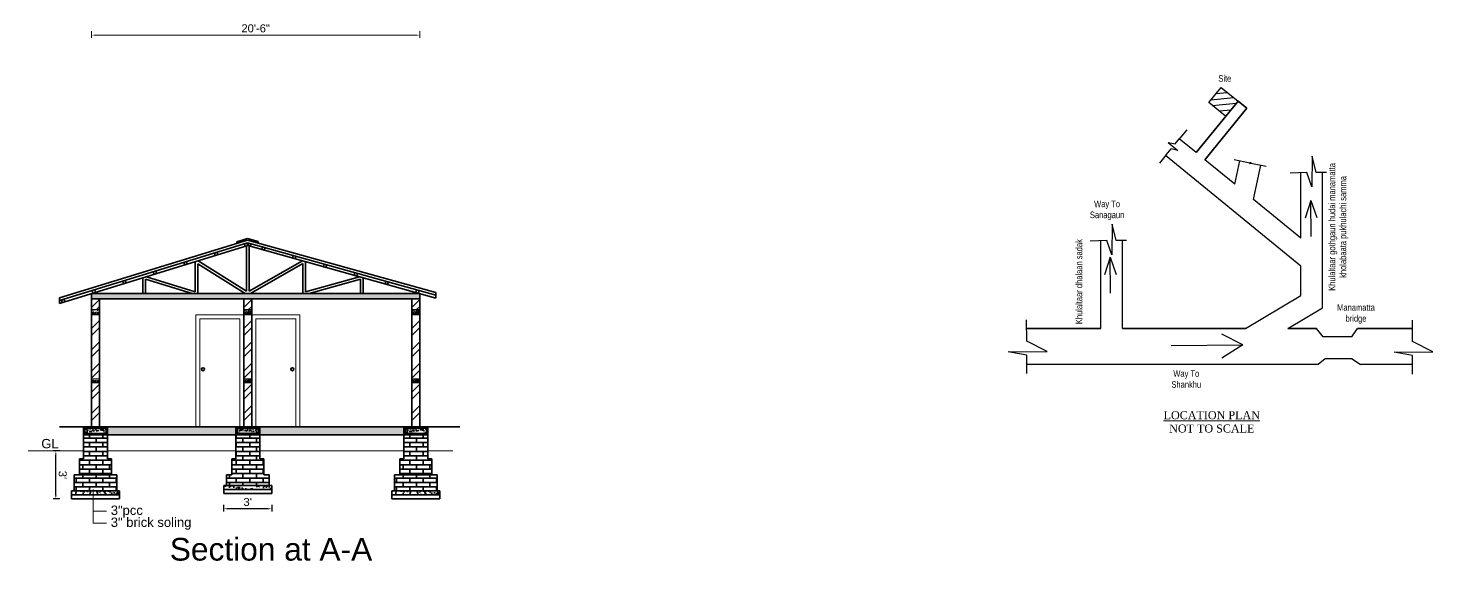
# Model space of a CAD drawing. Header units: inches. Extents: x 94889 to 364662, y -10661 to -3947.
# Drawn here: x 110339 to 111392, y -8316 to -7917 of the extents above; entities that cross this region are included whole.
import ezdxf

# ---------------------------------------------------------------- set-up
doc = ezdxf.new("R2010")
doc.units = ezdxf.units.IN
doc.header["$LTSCALE"] = 2
doc.header["$MEASUREMENT"] = 0
doc.header["$PDMODE"] = 34
doc.layers.get('0').update_dxf_attribs({"linetype": 'CONTINUOUS'})
doc.layers.get('DEFPOINTS').update_dxf_attribs({"color": 141, "linetype": 'CONTINUOUS'})
for name, color, linetype, lineweight in [('door', 20, 'CONTINUOUS', 35), ('steps', 253, 'CONTINUOUS', 20), ('WALL - A', 1, 'CONTINUOUS', 40)]:
    doc.layers.add(name, color=color, linetype=linetype, lineweight=lineweight)
doc.layers.add('WAll', color=20, linetype='CONTINUOUS')
doc.styles.add('Lettring Text', font='arial.ttf')
doc.styles.get("Standard").update_dxf_attribs({"font": 'ARIALN.TTF'})
doc.dimstyles.new('Copy of Standard', dxfattribs={"dimtxt": 6, "dimasz": 2.875, "dimexe": 2, "dimexo": 4, "dimgap": 2, "dimtad": 1, "dimdec": 0, "dimrnd": 1, "dimzin": 0, "dimdsep": 46, "dimlunit": 4, "dimtxsty": 'Lettring Text', "dimcen": 0.1, "dimclrd": 7, "dimclre": 7, "dimclrt": 7, "dimazin": 0, "dimtfac": 0.645, "dimtdec": 0, "dimtmove": 1, "dimatfit": 0, "dimfxl": 3, "dimfxlon": 1, "dimtfillclr": 256, "dimtolj": 1, "dimtzin": 0, "dimlwd": -1, "dimlwe": -1, "dimarcsym": 2})
pattern_1 = [(50, (46061.2766, 108296.2186), (5.73808146, -0.50201708), [0.6, -6.6]), (355, (46061.2766, 108296.2186), (-1.11001067, 6.01753707), [0.48, -5.28]), (100.4514, (46061.755, 108296.177), (4.62807505, 5.51551634), [0.50992152, -5.6091369]), (46.1842, (46061.2766, 108297.8186), (8.5379284, -1.3241521), [0.9, -9.9]), (96.6356, (46061.988, 108297.708), (7.47730164, 7.79294297), [0.7648823, -8.413704]), (351.1842, (46061.277, 108297.819), (7.47729556, 7.7929488), [0.72, -7.92]), (21, (46062.0766, 108297.4186), (4.77525642, -3.22095113), [0.6, -6.6]), (326, (46062.0766, 108297.4186), (1.94652266, 5.80120036), [0.48, -5.28]), (71.4514, (46062.4746, 108297.15), (6.72178103, 2.58024397), [0.50992152, -5.6091369]), (37.5, (46061.2766, 108296.2186), (0.097278843, 2.66315083), [0, -5.216, 0, -5.36, 0, -5.3]), (7.5, (46061.2766, 108296.2186), (2.1045563, 3.155293695), [0, -3.056, 0, -5.096, 0, -2.02]), (327.5, (46059.4926, 108296.2186), (4.27057949, -0.180438974), [0, -2, 0, -6.24, 0, -8.28]), (317.5, (46058.6926, 108296.2186), (4.66548935, 0.80083986), [0, -2.6, 0, -4.144, 0, -5.88])]
pattern_2 = [(50, (46301.2766, 108296.2186), (5.73808146, -0.50201708), [0.6, -6.6]), (355, (46301.2766, 108296.2186), (-1.11001067, 6.01753707), [0.48, -5.28]), (100.4514, (46301.755, 108296.177), (4.62807505, 5.51551634), [0.50992152, -5.6091369]), (46.1842, (46301.2766, 108297.8186), (8.5379284, -1.3241521), [0.9, -9.9]), (96.6356, (46301.988, 108297.708), (7.47730164, 7.79294297), [0.7648823, -8.413704]), (351.1842, (46301.277, 108297.819), (7.47729556, 7.7929488), [0.72, -7.92]), (21, (46302.0766, 108297.4186), (4.77525642, -3.22095113), [0.6, -6.6]), (326, (46302.0766, 108297.4186), (1.94652266, 5.80120036), [0.48, -5.28]), (71.4514, (46302.4746, 108297.15), (6.72178103, 2.58024397), [0.50992152, -5.6091369]), (37.5, (46301.2766, 108296.2186), (0.097278843, 2.66315083), [0, -5.216, 0, -5.36, 0, -5.3]), (7.5, (46301.2766, 108296.2186), (2.1045563, 3.155293695), [0, -3.056, 0, -5.096, 0, -2.02]), (327.5, (46299.4926, 108296.2186), (4.27057949, -0.180438974), [0, -2, 0, -6.24, 0, -8.28]), (317.5, (46298.6926, 108296.2186), (4.66548935, 0.80083986), [0, -2.6, 0, -4.144, 0, -5.88])]
pattern_3 = [(130, (174831.7704, 108296.2186), (-5.73808146, -0.50201708), [0.6, -6.6]), (185, (174831.7704, 108296.2186), (1.11001067, 6.01753707), [0.48, -5.28]), (79.5486, (174831.292, 108296.177), (-4.62807505, 5.51551634), [0.50992152, -5.6091369]), (133.8158, (174831.7704, 108297.8186), (-8.5379284, -1.3241521), [0.9, -9.9]), (83.3644, (174831.059, 108297.708), (-7.47730164, 7.79294297), [0.7648823, -8.413704]), (188.8158, (174831.77, 108297.819), (-7.47729556, 7.7929488), [0.72, -7.92]), (159, (174830.9704, 108297.4186), (-4.77525642, -3.22095113), [0.6, -6.6]), (214, (174830.9704, 108297.4186), (-1.94652266, 5.80120036), [0.48, -5.28]), (108.5486, (174830.5724, 108297.15), (-6.72178103, 2.58024397), [0.50992152, -5.6091369]), (142.5, (174831.7704, 108296.2186), (-0.097278843, 2.66315083), [0, -5.216, 0, -5.36, 0, -5.3]), (172.5, (174831.7704, 108296.2186), (-2.1045563, 3.155293695), [0, -3.056, 0, -5.096, 0, -2.02]), (212.5, (174833.5544, 108296.2186), (-4.27057949, -0.180438974), [0, -2, 0, -6.24, 0, -8.28]), (222.5, (174834.3544, 108296.2186), (-4.66548935, 0.80083986), [0, -2.6, 0, -4.144, 0, -5.88])]
pattern_4 = [(45, (114, 0), (-7.9549513, 7.9549513), []), (45, (119.303, 0), (-7.9549513, 7.9549513), [])]
pattern_5 = [(45, (240, 0), (-7.9549513, 7.9549513), []), (45, (245.303, 0), (-7.9549513, 7.9549513), [])]

# ---------------------------------------------------------------- blocks, each defined once
blk = doc.blocks.new('*D907')
at = {"layer": 'DEFPOINTS', "color": 0, "ltscale": 0.5, "transparency": 16777216}
for p in [(110386.5, -7886.2), (110632.5, -7886.2), (110386.5, -7922.2)]:
    blk.add_point(p, dxfattribs=at)
at = {"layer": 'steps', "color": 7, "ltscale": 0.5, "transparency": 16777216}
for p, q in [((110386.5, -7919.2), (110386.5, -7924.2)), ((110632.5, -7919.2), (110632.5, -7924.2)), ((110629.6, -7922.2), (110389.4, -7922.2))]:
    blk.add_line(p, q, dxfattribs=at)
for points in [[(110389.4, -7921.7), (110389.4, -7922.6), (110386.5, -7922.2)], [(110629.6, -7921.7), (110629.6, -7922.6), (110632.5, -7922.2)]]:
    blk.add_solid(points, dxfattribs=at)
at = {"layer": 'steps', "color": 7, "ltscale": 0.5, "transparency": 16777216, "insert": (110509.5, -7917.1), "char_height": 6, "attachment_point": 5, "style": 'Lettring Text'}
blk.add_mtext('\\A1;20\'-6"', dxfattribs=at)
blk = doc.blocks.new('*D912')
at = {"color": 7, "transparency": 16777216}
for p, q in [((110362.7, -8234), (110357.7, -8234)), ((110359.7, -8267.1), (110359.7, -8236.9)), ((110362.7, -8270), (110357.7, -8270))]:
    blk.add_line(p, q, dxfattribs=at)
at = {"color": 7, "linetype": 'ByBlock', "transparency": 16777216}
for points in [[(110360.2, -8236.9), (110359.2, -8236.9), (110359.7, -8234)], [(110360.2, -8267.1), (110359.2, -8267.1), (110359.7, -8270)]]:
    blk.add_solid(points, dxfattribs=at)
at = {"layer": 'DEFPOINTS', "color": 0, "linetype": 'ByBlock', "transparency": 16777216}
for p in [(110359.7, -8234), (110371.5, -8234), (110371.5, -8270)]:
    blk.add_point(p, dxfattribs=at)
at = {"color": 7, "linetype": 'ByBlock', "lineweight": 5, "transparency": 16777216, "insert": (110364.8, -8252), "char_height": 6, "attachment_point": 5, "rotation": 270.0012, "style": 'Lettring Text'}
blk.add_mtext("\\A1;3'", dxfattribs=at)
blk = doc.blocks.new('*D911')
at = {"color": 7, "transparency": 16777216}
for p, q in [((110485.5, -8274.4), (110485.5, -8279.4)), ((110518.6, -8277.4), (110488.4, -8277.4)), ((110521.5, -8274.4), (110521.5, -8279.4))]:
    blk.add_line(p, q, dxfattribs=at)
at = {"color": 7, "linetype": 'ByBlock', "transparency": 16777216}
for points in [[(110488.4, -8276.9), (110488.4, -8277.9), (110485.5, -8277.4)], [(110518.6, -8276.9), (110518.6, -8277.9), (110521.5, -8277.4)]]:
    blk.add_solid(points, dxfattribs=at)
at = {"layer": 'DEFPOINTS', "color": 0, "linetype": 'ByBlock', "transparency": 16777216}
for p in [(110485.5, -8266), (110521.5, -8266), (110485.5, -8277.4)]:
    blk.add_point(p, dxfattribs=at)
at = {"color": 7, "linetype": 'ByBlock', "lineweight": 5, "transparency": 16777216, "insert": (110503.5, -8272.3), "char_height": 6, "attachment_point": 5, "style": 'Lettring Text'}
blk.add_mtext("\\A1;3'", dxfattribs=at)

msp = doc.modelspace()

# ---------------------------------------------------------------- hatches: boundary and pattern name
at = {"linetype": 'ByBlock', "lineweight": 5}
h = msp.add_hatch(dxfattribs=at)
h.set_pattern_fill('AR-CONC', style=0)
h.set_pattern_definition([(50, (0, 0), (7.17260183, -0.62752135), [0.75, -8.25]), (355, (0, 0), (-1.38751334, 7.52192134), [0.6, -6.6]), (100.4514445, (0.598, -0.052), (5.78508847, 6.8943999), [0.6374019, -7.0114211]), (46.1842, (0, 2), (10.6724133, -1.6551928), [1.125, -12.375]), (96.635635, (0.889, 1.862), (9.3466195, 9.741186), [0.9561034, -10.5171376]), (351.184164, (0, 2), (9.3466195, 9.741186), [0.9, -9.9]), (21, (1, 1.5), (5.96907052, -4.0261889), [0.75, -8.25]), (326, (1, 1.5), (2.4331533, 7.25150045), [0.6, -6.6]), (71.451445, (1.4974, 1.1645), (8.40222377, 3.22531153), [0.6374019, -7.0114211]), (37.5, (0, 0), (0.121598553, 3.32893854), [0, -6.52, 0, -6.7, 0, -6.625]), (7.5, (0, 0), (2.63069537, 3.94411712), [0, -3.82, 0, -6.37, 0, -2.525]), (327.5, (-2.23, 0), (5.33822436, -0.22554872), [0, -2.5, 0, -7.8, 0, -10.35]), (317.5, (-3.23, 0), (5.8318617, 1.00104982), [0, -3.25, 0, -5.18, 0, -7.35])])
h.paths.add_polyline_path([(110632.52, -8116), (110386.52, -8116), (110386.52, -8120), (110632.52, -8120)])
h = msp.add_hatch(dxfattribs=at)
h.set_pattern_fill('AR-CONC', scale=0.25, style=0)
h.set_pattern_definition([(50, (2e-10, 51), (1.793150457, -0.156880337), [0.1875, -2.0625]), (355, (2e-10, 51), (-0.346878334, 1.880480334), [0.15, -1.65]), (100.4514445, (0.1494, 50.987), (1.446272117, 1.723599977), [0.15935048, -1.75285528]), (46.1842, (2e-10, 51.5), (2.668103327, -0.4137982), [0.28125, -3.09375]), (96.6356355, (0.2223, 51.4655), (2.336654864, 2.4352965), [0.239025855, -2.6292844]), (351.184164, (2e-10, 51.5), (2.33665486, 2.4352965), [0.225, -2.475]), (21, (0.25, 51.375), (1.49226763, -1.006547227), [0.1875, -2.0625]), (326, (0.25, 51.375), (0.60828833, 1.812875113), [0.15, -1.65]), (71.4514447, (0.3744, 51.2911), (2.100555942, 0.806327882), [0.159350475, -1.75285528]), (37.5, (2e-10, 51), (0.0303996383, 0.8322346346), [0, -1.63, 0, -1.675, 0, -1.65625]), (7.5, (2e-10, 51), (0.6576738436, 0.98602928), [0, -0.955, 0, -1.5925, 0, -0.63125]), (327.5, (-0.5575, 51), (1.3345560904, -0.0563871793), [0, -0.625, 0, -1.95, 0, -2.5875]), (317.5, (-0.8075, 51), (1.457965423, 0.250262456), [0, -0.8125, 0, -1.295, 0, -1.8375])])
h.paths.add_polyline_path([(110386.52, -8128), (110386.52, -8132), (110392.52, -8132), (110392.52, -8128)])
h.paths.add_polyline_path([(110391.94, -8130.65, -0.4241762), (110391.42, -8131.14), (110387.62, -8131.14, -0.4241762), (110387.11, -8130.65, -1), (110388.1, -8130.65, -0.4043206), (110387.62, -8131.14), (110391.42, -8131.14, -0.4043206), (110390.94, -8130.65, -1)], flags=16)
h = msp.add_hatch(dxfattribs=at)
h.set_pattern_fill('AR-CONC', scale=0.25, style=0)
h.set_pattern_definition([(50, (114, 51), (1.793150457, -0.156880337), [0.1875, -2.0625]), (355, (114, 51), (-0.346878334, 1.880480334), [0.15, -1.65]), (100.4514445, (114.1494, 50.987), (1.446272117, 1.723599977), [0.15935048, -1.75285528]), (46.1842, (114, 51.5), (2.668103327, -0.4137982), [0.28125, -3.09375]), (96.6356355, (114.2223, 51.4655), (2.336654864, 2.4352965), [0.239025855, -2.6292844]), (351.184164, (114, 51.5), (2.33665486, 2.4352965), [0.225, -2.475]), (21, (114.25, 51.375), (1.49226763, -1.006547227), [0.1875, -2.0625]), (326, (114.25, 51.375), (0.60828833, 1.812875113), [0.15, -1.65]), (71.4514447, (114.3744, 51.2911), (2.100555942, 0.806327882), [0.159350475, -1.75285528]), (37.5, (114, 51), (0.0303996383, 0.8322346346), [0, -1.63, 0, -1.675, 0, -1.65625]), (7.5, (114, 51), (0.6576738436, 0.98602928), [0, -0.955, 0, -1.5925, 0, -0.63125]), (327.5, (113.4425, 51), (1.3345560904, -0.0563871793), [0, -0.625, 0, -1.95, 0, -2.5875]), (317.5, (113.1925, 51), (1.457965423, 0.250262456), [0, -0.8125, 0, -1.295, 0, -1.8375])])
h.paths.add_polyline_path([(110506.52, -8128), (110500.52, -8128), (110500.52, -8132), (110506.52, -8132)])
edge = h.paths.add_edge_path(flags=16)
edge.add_arc((110505.44, -8130.65), 0.496, -91.94201, 0, ccw=False)
edge.add_line((110505.42, -8131.14), (110501.62, -8131.14))
edge.add_arc((110501.61, -8130.65), 0.496, 180, 271.94201, ccw=False)
edge.add_arc((110501.61, -8130.65), 0.496, 0, 180, ccw=False)
edge.add_arc((110501.61, -8130.65), 0.496, 271.94201, 360, ccw=False)
edge.add_line((110501.62, -8131.14), (110505.42, -8131.14))
edge.add_arc((110505.44, -8130.65), 0.496, 180, 268.05799, ccw=False)
edge.add_arc((110505.44, -8130.65), 0.496, 0, 180, ccw=False)
h = msp.add_hatch(dxfattribs=at)
h.set_pattern_fill('AR-CONC', scale=0.25, style=0)
h.set_pattern_definition([(50, (240, 51), (1.793150457, -0.156880337), [0.1875, -2.0625]), (355, (240, 51), (-0.346878334, 1.880480334), [0.15, -1.65]), (100.4514445, (240.1494, 50.987), (1.446272117, 1.723599977), [0.15935048, -1.75285528]), (46.1842, (240, 51.5), (2.668103327, -0.4137982), [0.28125, -3.09375]), (96.6356355, (240.2223, 51.4655), (2.336654864, 2.4352965), [0.239025855, -2.6292844]), (351.184164, (240, 51.5), (2.33665486, 2.4352965), [0.225, -2.475]), (21, (240.25, 51.375), (1.49226763, -1.006547227), [0.1875, -2.0625]), (326, (240.25, 51.375), (0.60828833, 1.812875113), [0.15, -1.65]), (71.4514447, (240.3744, 51.2911), (2.100555942, 0.806327882), [0.159350475, -1.75285528]), (37.5, (240, 51), (0.0303996383, 0.8322346346), [0, -1.63, 0, -1.675, 0, -1.65625]), (7.5, (240, 51), (0.6576738436, 0.98602928), [0, -0.955, 0, -1.5925, 0, -0.63125]), (327.5, (239.4425, 51), (1.3345560904, -0.0563871793), [0, -0.625, 0, -1.95, 0, -2.5875]), (317.5, (239.1925, 51), (1.457965423, 0.250262456), [0, -0.8125, 0, -1.295, 0, -1.8375])])
h.paths.add_polyline_path([(110632.52, -8128), (110626.52, -8128), (110626.52, -8132), (110632.52, -8132)])
edge = h.paths.add_edge_path(flags=16)
edge.add_arc((110631.44, -8130.65), 0.496, -91.94201, 0, ccw=False)
edge.add_line((110631.42, -8131.14), (110627.62, -8131.14))
edge.add_arc((110627.61, -8130.65), 0.496, 180, 271.94201, ccw=False)
edge.add_arc((110627.61, -8130.65), 0.496, 0, 180, ccw=False)
edge.add_arc((110627.61, -8130.65), 0.496, 271.94201, 360, ccw=False)
edge.add_line((110627.62, -8131.14), (110631.42, -8131.14))
edge.add_arc((110631.44, -8130.65), 0.496, 180, 268.05799, ccw=False)
edge.add_arc((110631.44, -8130.65), 0.496, 0, 180, ccw=False)
h = msp.add_hatch(dxfattribs=at)
h.set_pattern_fill('AR-CONC', scale=0.25, style=0)
h.set_pattern_definition([(50, (0, 0), (1.793150457, -0.156880337), [0.1875, -2.0625]), (355, (0, 0), (-0.346878334, 1.880480334), [0.15, -1.65]), (100.4514445, (0.1494, -0.013), (1.446272117, 1.723599977), [0.15935048, -1.75285528]), (46.1842, (0, 0.5), (2.668103327, -0.4137982), [0.28125, -3.09375]), (96.6356355, (0.2223, 0.4655), (2.336654864, 2.4352965), [0.239025855, -2.6292844]), (351.184164, (0, 0.5), (2.33665486, 2.4352965), [0.225, -2.475]), (21, (0.25, 0.375), (1.49226763, -1.006547227), [0.1875, -2.0625]), (326, (0.25, 0.375), (0.60828833, 1.812875113), [0.15, -1.65]), (71.4514447, (0.3744, 0.2911), (2.100555942, 0.806327882), [0.159350475, -1.75285528]), (37.5, (0, 0), (0.0303996383, 0.8322346346), [0, -1.63, 0, -1.675, 0, -1.65625]), (7.5, (0, 0), (0.6576738436, 0.98602928), [0, -0.955, 0, -1.5925, 0, -0.63125]), (327.5, (-0.5575, 0), (1.3345560904, -0.0563871793), [0, -0.625, 0, -1.95, 0, -2.5875]), (317.5, (-0.8075, 0), (1.457965423, 0.250262456), [0, -0.8125, 0, -1.295, 0, -1.8375])])
h.paths.add_polyline_path([(110392.52, -8180), (110386.52, -8180), (110386.52, -8183), (110392.52, -8183)])
h.paths.add_polyline_path([(110391.94, -8181.65, -0.4241762), (110391.42, -8182.14), (110387.62, -8182.14, -0.4241762), (110387.11, -8181.65, -1), (110388.1, -8181.65, -0.4043206), (110387.62, -8182.14), (110391.42, -8182.14, -0.4043206), (110390.94, -8181.65, -1)], flags=16)
h = msp.add_hatch(dxfattribs=at)
h.set_pattern_fill('AR-CONC', scale=0.25, style=0)
h.set_pattern_definition([(50, (114, 0), (1.793150457, -0.156880337), [0.1875, -2.0625]), (355, (114, 0), (-0.346878334, 1.880480334), [0.15, -1.65]), (100.4514445, (114.1494, -0.013), (1.446272117, 1.723599977), [0.15935048, -1.75285528]), (46.1842, (114, 0.5), (2.668103327, -0.4137982), [0.28125, -3.09375]), (96.6356355, (114.2223, 0.4655), (2.336654864, 2.4352965), [0.239025855, -2.6292844]), (351.184164, (114, 0.5), (2.33665486, 2.4352965), [0.225, -2.475]), (21, (114.25, 0.375), (1.49226763, -1.006547227), [0.1875, -2.0625]), (326, (114.25, 0.375), (0.60828833, 1.812875113), [0.15, -1.65]), (71.4514447, (114.3744, 0.2911), (2.100555942, 0.806327882), [0.159350475, -1.75285528]), (37.5, (114, 0), (0.0303996383, 0.8322346346), [0, -1.63, 0, -1.675, 0, -1.65625]), (7.5, (114, 0), (0.6576738436, 0.98602928), [0, -0.955, 0, -1.5925, 0, -0.63125]), (327.5, (113.4425, 0), (1.3345560904, -0.0563871793), [0, -0.625, 0, -1.95, 0, -2.5875]), (317.5, (113.1925, 0), (1.457965423, 0.250262456), [0, -0.8125, 0, -1.295, 0, -1.8375])])
h.paths.add_polyline_path([(110506.52, -8180), (110500.52, -8180), (110500.52, -8183), (110506.52, -8183)])
h.paths.add_polyline_path([(110505.94, -8181.65, -0.4241762), (110505.42, -8182.14), (110501.62, -8182.14, -0.4241762), (110501.11, -8181.65, -1), (110502.1, -8181.65, -0.4043206), (110501.62, -8182.14), (110505.42, -8182.14, -0.4043206), (110504.94, -8181.65, -1)], flags=16)
h = msp.add_hatch(dxfattribs=at)
h.set_pattern_fill('AR-CONC', scale=0.25, style=0)
h.set_pattern_definition([(50, (240, 0), (1.793150457, -0.156880337), [0.1875, -2.0625]), (355, (240, 0), (-0.346878334, 1.880480334), [0.15, -1.65]), (100.4514445, (240.1494, -0.013), (1.446272117, 1.723599977), [0.15935048, -1.75285528]), (46.1842, (240, 0.5), (2.668103327, -0.4137982), [0.28125, -3.09375]), (96.6356355, (240.2223, 0.4655), (2.336654864, 2.4352965), [0.239025855, -2.6292844]), (351.184164, (240, 0.5), (2.33665486, 2.4352965), [0.225, -2.475]), (21, (240.25, 0.375), (1.49226763, -1.006547227), [0.1875, -2.0625]), (326, (240.25, 0.375), (0.60828833, 1.812875113), [0.15, -1.65]), (71.4514447, (240.3744, 0.2911), (2.100555942, 0.806327882), [0.159350475, -1.75285528]), (37.5, (240, 0), (0.0303996383, 0.8322346346), [0, -1.63, 0, -1.675, 0, -1.65625]), (7.5, (240, 0), (0.6576738436, 0.98602928), [0, -0.955, 0, -1.5925, 0, -0.63125]), (327.5, (239.4425, 0), (1.3345560904, -0.0563871793), [0, -0.625, 0, -1.95, 0, -2.5875]), (317.5, (239.1925, 0), (1.457965423, 0.250262456), [0, -0.8125, 0, -1.295, 0, -1.8375])])
h.paths.add_polyline_path([(110632.52, -8180), (110626.52, -8180), (110626.52, -8183), (110632.52, -8183)])
h.paths.add_polyline_path([(110631.94, -8181.65, -0.4241762), (110631.42, -8182.14), (110627.62, -8182.14, -0.4241762), (110627.11, -8181.65, -1), (110628.1, -8181.65, -0.4043206), (110627.62, -8182.14), (110631.42, -8182.14, -0.4043206), (110630.94, -8181.65, -1)], flags=16)
at = {"layer": 'door', "ltscale": 0.5}
h = msp.add_hatch(color=256, dxfattribs=at)
h.dxf.hatch_style = 1
h.paths.add_polyline_path([(110388.1, -8130.65, 0.3156645), (110387.78, -8130.18), (110387.61, -8130.15, 0.4142136), (110387.11, -8130.65, 0.4043206), (110387.59, -8131.14), (110387.62, -8131.14, 0.4043206)])
h = msp.add_hatch(color=256, dxfattribs=at)
h.dxf.hatch_style = 1
h.paths.add_polyline_path([(110391.44, -8130.15), (110391.27, -8130.18, 0.3156645), (110390.94, -8130.65, 1), (110391.94, -8130.65, 0.4142136)])
h = msp.add_hatch(color=256, dxfattribs=at)
h.dxf.hatch_style = 1
h.paths.add_polyline_path([(110502.1, -8130.65, 0.3156645), (110501.78, -8130.18), (110501.61, -8130.15, 0.4142136), (110501.11, -8130.65, 0.4043206), (110501.59, -8131.14), (110501.62, -8131.14, 0.4043206)])
h = msp.add_hatch(color=256, dxfattribs=at)
h.dxf.hatch_style = 1
h.paths.add_polyline_path([(110505.44, -8130.15), (110505.27, -8130.18, 0.3156645), (110504.94, -8130.65, 1), (110505.94, -8130.65, 0.4142136)])
h = msp.add_hatch(color=256, dxfattribs=at)
h.dxf.hatch_style = 1
h.paths.add_polyline_path([(110628.1, -8130.65, 0.3156645), (110627.78, -8130.18), (110627.61, -8130.15, 0.4142136), (110627.11, -8130.65, 0.4043206), (110627.59, -8131.14), (110627.62, -8131.14, 0.4043206)])
h = msp.add_hatch(color=256, dxfattribs=at)
h.dxf.hatch_style = 1
h.paths.add_polyline_path([(110631.44, -8130.15), (110631.27, -8130.18, 0.3156645), (110630.94, -8130.65, 1), (110631.94, -8130.65, 0.4142136)])
h = msp.add_hatch(color=256, dxfattribs=at)
h.dxf.hatch_style = 1
h.paths.add_polyline_path([(110388.1, -8181.65, 0.3156645), (110387.78, -8181.18), (110387.61, -8181.15, 0.4142136), (110387.11, -8181.65, 0.4043206), (110387.59, -8182.14), (110387.62, -8182.14, 0.4043206)])
h = msp.add_hatch(color=256, dxfattribs=at)
h.dxf.hatch_style = 1
h.paths.add_polyline_path([(110391.44, -8181.15), (110391.27, -8181.18, 0.3156645), (110390.94, -8181.65, 1), (110391.94, -8181.65, 0.4142136)])
h = msp.add_hatch(color=256, dxfattribs=at)
h.dxf.hatch_style = 1
h.paths.add_polyline_path([(110502.1, -8181.65, 0.3156645), (110501.78, -8181.18), (110501.61, -8181.15, 0.4142136), (110501.11, -8181.65, 0.4043206), (110501.59, -8182.14), (110501.62, -8182.14, 0.4043206)])
h = msp.add_hatch(color=256, dxfattribs=at)
h.dxf.hatch_style = 1
h.paths.add_polyline_path([(110505.44, -8181.15), (110505.27, -8181.18, 0.3156645), (110504.94, -8181.65, 1), (110505.94, -8181.65, 0.4142136)])
h = msp.add_hatch(color=256, dxfattribs=at)
h.dxf.hatch_style = 1
h.paths.add_polyline_path([(110628.1, -8181.65, 0.3156645), (110627.78, -8181.18), (110627.61, -8181.15, 0.4142136), (110627.11, -8181.65, 0.4043206), (110627.59, -8182.14), (110627.62, -8182.14, 0.4043206)])
h = msp.add_hatch(color=256, dxfattribs=at)
h.dxf.hatch_style = 1
h.paths.add_polyline_path([(110631.44, -8181.15), (110631.27, -8181.18, 0.3156645), (110630.94, -8181.65, 1), (110631.94, -8181.65, 0.4142136)])
h = msp.add_hatch(dxfattribs=at)
h.set_pattern_fill('AR-BRSTD', color=256, scale=1.25)
h.paths.add_polyline_path([(110398.52, -8222), (110380.52, -8222), (110380.52, -8240), (110398.52, -8240)])
h.paths.add_polyline_path([(110401.52, -8240), (110377.52, -8240), (110377.52, -8252), (110398.52, -8252), (110401.52, -8252)])
h.paths.add_polyline_path([(110405.52, -8252), (110398.52, -8252), (110377.52, -8252), (110373.52, -8252), (110373.52, -8264), (110405.52, -8264)])
h = msp.add_hatch(dxfattribs=at)
h.set_pattern_fill('AR-CONC', color=256, scale=0.8, style=0)
h.set_pattern_definition(pattern_1)
h.paths.add_polyline_path([(110398.52, -8216), (110380.52, -8216), (110380.52, -8222), (110398.52, -8222), (110398.52, -8216.95)])
h.paths.add_polyline_path([(110397.52, -8216.95), (110397.52, -8221), (110381.52, -8221), (110381.52, -8216.95), (110381.82, -8216.95, -0.0496826), (110381.89, -8216.95)], flags=16)
h.paths.add_polyline_path([(110397.52, -8217.29, -1), (110396.85, -8217.29, -1)], flags=0)
h.paths.add_polyline_path([(110397.52, -8220.67, -1), (110396.85, -8220.67, -1)], flags=16)
h.paths.add_polyline_path([(110382.19, -8220.67, -1), (110381.52, -8220.67, -1)], flags=16)
h = msp.add_hatch(dxfattribs=at)
h.set_pattern_fill('AR-CONC', color=256, scale=0.8, style=0)
h.set_pattern_definition(pattern_1)
h.paths.add_polyline_path([(110397.52, -8216.95), (110381.52, -8216.95), (110381.52, -8221), (110397.52, -8221)])
h = msp.add_hatch(color=256, dxfattribs=at)
h.paths.add_polyline_path([(110382.19, -8217.29, 0.3854241), (110381.89, -8216.95), (110381.82, -8216.95, 0.3854241), (110381.52, -8217.29, 1)])
h.paths.add_polyline_path([(110381.52, -8220.67, 1), (110382.19, -8220.67, 1)])
h.paths.add_polyline_path([(110396.85, -8217.29, 1), (110397.52, -8217.29, 1)])
h.paths.add_polyline_path([(110396.85, -8220.67, 1), (110397.52, -8220.67, 1)])
h = msp.add_hatch(dxfattribs=at)
h.set_pattern_fill('AR-BRSTD', color=256, scale=1.25)
h.paths.add_polyline_path([(110512.52, -8222), (110494.52, -8222), (110494.52, -8240), (110491.52, -8240), (110491.52, -8252), (110487.52, -8252), (110487.52, -8260), (110519.52, -8260), (110519.52, -8252), (110515.52, -8252), (110515.52, -8240), (110512.52, -8240)])
h = msp.add_hatch(dxfattribs=at)
h.set_pattern_fill('AR-CONC', color=256, scale=0.8, style=0)
h.set_pattern_definition(pattern_3)
h.paths.add_polyline_path([(110512.52, -8216), (110512.52, -8222), (110494.52, -8222), (110494.52, -8216.95), (110494.52, -8216)])
h.paths.add_polyline_path([(110511.52, -8221), (110511.52, -8216.95), (110511.22, -8216.95, 0.0496826), (110511.16, -8216.95), (110495.52, -8216.95), (110495.52, -8221)], flags=16)
h.paths.add_polyline_path([(110496.2, -8217.29, 1), (110495.53, -8217.29, 1)], flags=0)
h.paths.add_polyline_path([(110496.19, -8220.67, 1), (110495.52, -8220.67, 1)], flags=16)
h.paths.add_polyline_path([(110511.52, -8220.67, 1), (110510.85, -8220.67, 1)], flags=16)
h = msp.add_hatch(dxfattribs=at)
h.set_pattern_fill('AR-CONC', color=256, scale=0.8, style=0)
h.set_pattern_definition(pattern_3)
h.paths.add_polyline_path([(110495.52, -8216.95), (110511.52, -8216.95), (110511.52, -8221), (110495.52, -8221)])
h = msp.add_hatch(dxfattribs=at)
h.set_pattern_fill('AR-BRSTD', color=256, scale=1.25)
h.paths.add_polyline_path([(110638.52, -8222), (110620.52, -8222), (110620.52, -8240), (110638.52, -8240)])
h.paths.add_polyline_path([(110641.52, -8240), (110617.52, -8240), (110617.52, -8252), (110638.52, -8252), (110641.52, -8252)])
h.paths.add_polyline_path([(110645.52, -8252), (110638.52, -8252), (110617.52, -8252), (110613.52, -8252), (110613.52, -8264), (110645.52, -8264)])
h = msp.add_hatch(dxfattribs=at)
h.set_pattern_fill('AR-CONC', color=256, scale=0.8, style=0)
h.set_pattern_definition(pattern_2)
h.paths.add_polyline_path([(110638.52, -8216), (110620.52, -8216), (110620.52, -8222), (110638.52, -8222), (110638.52, -8216.95)])
h.paths.add_polyline_path([(110637.52, -8216.95), (110637.52, -8221), (110621.52, -8221), (110621.52, -8216.95), (110621.82, -8216.95, -0.0496826), (110621.89, -8216.95)], flags=16)
h.paths.add_polyline_path([(110637.52, -8217.29, -1), (110636.85, -8217.29, -1)], flags=0)
h.paths.add_polyline_path([(110637.52, -8220.67, -1), (110636.85, -8220.67, -1)], flags=16)
h.paths.add_polyline_path([(110622.19, -8220.67, -1), (110621.52, -8220.67, -1)], flags=16)
h = msp.add_hatch(dxfattribs=at)
h.set_pattern_fill('AR-CONC', color=256, scale=0.8, style=0)
h.set_pattern_definition(pattern_2)
h.paths.add_polyline_path([(110637.52, -8216.95), (110621.52, -8216.95), (110621.52, -8221), (110637.52, -8221)])
h = msp.add_hatch(color=256, dxfattribs=at)
h.paths.add_polyline_path([(110622.19, -8217.29, 0.3854241), (110621.89, -8216.95), (110621.82, -8216.95, 0.3854241), (110621.52, -8217.29, 1)])
h.paths.add_polyline_path([(110621.52, -8220.67, 1), (110622.19, -8220.67, 1)])
h.paths.add_polyline_path([(110636.85, -8217.29, 1), (110637.52, -8217.29, 1)])
h.paths.add_polyline_path([(110636.85, -8220.67, 1), (110637.52, -8220.67, 1)])
h = msp.add_hatch(dxfattribs=at)
h.set_pattern_fill('AR-CONC', color=256, style=0)
h.set_pattern_definition([(50, (105621.784, 60178.877), (7.17260183, -0.62752135), [0.75, -8.25]), (355, (105621.784, 60178.877), (-1.3875133, 7.5219213), [0.6, -6.6]), (100.4514, (105622.382, 60178.825), (5.7850938, 6.8943954), [0.6374019, -7.0114211]), (46.1842, (105621.784, 60180.877), (10.6724105, -1.6551901), [1.125, -12.375]), (96.6356, (105622.673, 60180.739), (9.346627, 9.7411787), [0.9561029, -10.51713]), (351.1842, (105621.784, 60180.877), (9.3466195, 9.741186), [0.9, -9.9]), (21, (105622.784, 60180.377), (5.9690705, -4.0261889), [0.75, -8.25]), (326, (105622.784, 60180.377), (2.4331533, 7.25150045), [0.6, -6.6]), (71.4514, (105623.2815, 60180.042), (8.4022263, 3.225305), [0.6374019, -7.0114211]), (37.5, (105621.784, 60178.8772), (0.12159855, 3.32893854), [0, -6.52, 0, -6.7, 0, -6.625]), (7.5, (105621.784, 60178.8772), (2.63069537, 3.94411712), [0, -3.82, 0, -6.37, 0, -2.525]), (327.5, (105619.554, 60178.8772), (5.33822436, -0.22554872), [0, -2.5, 0, -7.8, 0, -10.35]), (317.5, (105618.554, 60178.877), (5.8318617, 1.00104982), [0, -3.25, 0, -5.18, 0, -7.35])])
h.paths.add_polyline_path([(110407.52, -8264), (110371.52, -8264), (110371.52, -8267), (110407.52, -8267)])
h = msp.add_hatch(dxfattribs=at)
h.set_pattern_fill('AR-CONC', color=256, style=0)
h.set_pattern_definition([(130, (115085.263, 60182.877), (-7.17260183, -0.62752135), [0.75, -8.25]), (185, (115085.263, 60182.877), (1.3875133, 7.5219213), [0.6, -6.6]), (79.5486, (115084.665, 60182.825), (-5.7850938, 6.8943954), [0.6374019, -7.0114211]), (133.8158, (115085.263, 60184.877), (-10.6724105, -1.6551901), [1.125, -12.375]), (83.3644, (115084.374, 60184.739), (-9.346627, 9.7411787), [0.9561029, -10.51713]), (188.8158, (115085.263, 60184.877), (-9.3466195, 9.741186), [0.9, -9.9]), (159, (115084.263, 60184.377), (-5.9690705, -4.0261889), [0.75, -8.25]), (214, (115084.263, 60184.377), (-2.4331533, 7.25150045), [0.6, -6.6]), (108.5486, (115083.7655, 60184.042), (-8.4022263, 3.225305), [0.6374019, -7.0114211]), (142.5, (115085.263, 60182.8772), (-0.12159855, 3.32893854), [0, -6.52, 0, -6.7, 0, -6.625]), (172.5, (115085.263, 60182.8772), (-2.63069537, 3.94411712), [0, -3.82, 0, -6.37, 0, -2.525]), (212.5, (115087.493, 60182.8772), (-5.33822436, -0.22554872), [0, -2.5, 0, -7.8, 0, -10.35]), (222.5, (115088.493, 60182.877), (-5.8318617, 1.00104982), [0, -3.25, 0, -5.18, 0, -7.35])])
h.paths.add_polyline_path([(110521.52, -8260), (110521.52, -8263), (110506.97, -8263), (110506.97, -8260)])
h.paths.add_polyline_path([(110506.97, -8263), (110485.52, -8263), (110485.52, -8260), (110506.97, -8260)])
h = msp.add_hatch(dxfattribs=at)
h.set_pattern_fill('AR-CONC', color=256, style=0)
h.set_pattern_definition([(50, (105861.784, 60178.877), (7.17260183, -0.62752135), [0.75, -8.25]), (355, (105861.784, 60178.877), (-1.3875133, 7.5219213), [0.6, -6.6]), (100.4514, (105862.382, 60178.825), (5.7850938, 6.8943954), [0.6374019, -7.0114211]), (46.1842, (105861.784, 60180.877), (10.6724105, -1.6551901), [1.125, -12.375]), (96.6356, (105862.673, 60180.739), (9.346627, 9.7411787), [0.9561029, -10.51713]), (351.1842, (105861.784, 60180.877), (9.3466195, 9.741186), [0.9, -9.9]), (21, (105862.784, 60180.377), (5.9690705, -4.0261889), [0.75, -8.25]), (326, (105862.784, 60180.377), (2.4331533, 7.25150045), [0.6, -6.6]), (71.4514, (105863.2815, 60180.042), (8.4022263, 3.225305), [0.6374019, -7.0114211]), (37.5, (105861.784, 60178.8772), (0.12159855, 3.32893854), [0, -6.52, 0, -6.7, 0, -6.625]), (7.5, (105861.784, 60178.8772), (2.63069537, 3.94411712), [0, -3.82, 0, -6.37, 0, -2.525]), (327.5, (105859.554, 60178.8772), (5.33822436, -0.22554872), [0, -2.5, 0, -7.8, 0, -10.35]), (317.5, (105858.554, 60178.877), (5.8318617, 1.00104982), [0, -3.25, 0, -5.18, 0, -7.35])])
h.paths.add_polyline_path([(110647.52, -8264), (110611.52, -8264), (110611.52, -8267), (110647.52, -8267)])
at = {"layer": 'steps', "ltscale": 0.3}
h = msp.add_hatch(dxfattribs=at)
h.set_pattern_fill('AR-CONC', scale=0.8, style=0)
h.set_pattern_definition([(50, (110521.0235, -8219.0034), (5.73808, -0.50202), [0.6, -6.6]), (355, (110521.0235, -8219.0034), (-1.11, 6.01754), [0.48, -5.28]), (100.4514, (110521.5017, -8219.045), (4.62807, 5.51552), [0.50992, -5.60914]), (46.184, (110521.0235, -8217.4034), (8.53793, -1.32415), [0.9, -9.9]), (96.636, (110521.735, -8217.514), (7.4773, 7.79295), [0.7649, -8.4137]), (351.184, (110521.0235, -8217.403), (7.4773, 7.79295), [0.72, -7.92]), (21, (110521.8235, -8217.8034), (4.77526, -3.22095), [0.6, -6.6]), (326, (110521.8235, -8217.8034), (1.94652, 5.8012), [0.48, -5.28]), (71.4514, (110522.2214, -8218.072), (6.72178, 2.58025), [0.50992, -5.60914]), (37.5, (110521.0235, -8219.0034), (0.09728, 2.66315), [0, -5.216, 0, -5.36, 0, -5.3]), (7.5, (110521.0235, -8219.0034), (2.104556, 3.155294), [0, -3.056, 0, -5.096, 0, -2.02]), (327.5, (110519.2395, -8219.0034), (4.27058, -0.18044), [0, -2, 0, -6.24, 0, -8.28]), (317.5, (110518.4395, -8219.0034), (4.66549, 0.80084), [0, -2.6, 0, -4.144, 0, -5.88])])
h.paths.add_polyline_path([(110512.02, -8216), (110395.02, -8216), (110395.02, -8222), (110512.02, -8222)])
h.paths.add_polyline_path([(110630.02, -8216), (110512.02, -8216), (110512.02, -8222), (110630.02, -8222)])
at = {"layer": 'WAll'}
h = msp.add_hatch(dxfattribs=at)
h.set_pattern_fill('ANSI31', color=256, scale=35.220915, angle=-39.2058)
h.set_pattern_definition([(5.7941973, (14502.7977, 6730.1295), (-0.4444683, 4.38012112), [])])
h.paths.add_polyline_path([(111236.7, -7983.04), (111245.97, -7971.68), (111233.26, -7961.32), (111223.99, -7972.67)])
at = {"layer": 'WALL - A', "lineweight": 25}
h = msp.add_hatch(dxfattribs=at)
h.set_pattern_fill('ANSI32', color=256, scale=30, style=0)
h.paths.add_polyline_path([(110392.52, -8120), (110386.52, -8120), (110386.52, -8128), (110392.52, -8128)])
h = msp.add_hatch(dxfattribs=at)
h.set_pattern_fill('ANSI32', color=256, scale=30, style=0)
h.set_pattern_definition(pattern_4)
h.paths.add_polyline_path([(110506.52, -8120), (110500.52, -8120), (110500.52, -8128), (110506.52, -8128)])
h = msp.add_hatch(dxfattribs=at)
h.set_pattern_fill('ANSI32', color=256, scale=30, style=0)
h.set_pattern_definition(pattern_5)
h.paths.add_polyline_path([(110632.52, -8120), (110626.52, -8120), (110626.52, -8128), (110632.52, -8128)])
h = msp.add_hatch(dxfattribs=at)
h.set_pattern_fill('ANSI32', color=256, scale=30, style=0)
h.paths.add_polyline_path([(110386.52, -8180), (110392.52, -8180), (110392.52, -8132), (110386.52, -8132)])
h = msp.add_hatch(dxfattribs=at)
h.set_pattern_fill('ANSI32', color=256, scale=30, style=0)
h.set_pattern_definition(pattern_4)
h.paths.add_polyline_path([(110506.52, -8132), (110500.52, -8132), (110500.52, -8180), (110506.52, -8180)])
h = msp.add_hatch(dxfattribs=at)
h.set_pattern_fill('ANSI32', color=256, scale=30, style=0)
h.set_pattern_definition(pattern_5)
h.paths.add_polyline_path([(110632.52, -8132), (110626.52, -8132), (110626.52, -8180), (110632.52, -8180)])
h = msp.add_hatch(dxfattribs=at)
h.set_pattern_fill('ANSI32', color=256, scale=30, style=0)
h.paths.add_polyline_path([(110392.52, -8183), (110386.52, -8183), (110386.52, -8216), (110392.52, -8216)])
h = msp.add_hatch(dxfattribs=at)
h.set_pattern_fill('ANSI32', color=256, scale=30, style=0)
h.set_pattern_definition(pattern_4)
h.paths.add_polyline_path([(110506.52, -8183), (110500.52, -8183), (110500.52, -8216), (110506.52, -8216)])
h = msp.add_hatch(dxfattribs=at)
h.set_pattern_fill('ANSI32', color=256, scale=30, style=0)
h.set_pattern_definition(pattern_5)
h.paths.add_polyline_path([(110632.52, -8183), (110626.52, -8183), (110626.52, -8216), (110632.52, -8216)])

# ---------------------------------------------------------------- linework, layer by layer
at = {"color": 7, "linetype": 'ByBlock', "lineweight": 5}
for p, q in [((110386.52, -8128), (110392.52, -8128)), ((110387.61, -8130.15), (110389.35, -8130.46)), ((110391.44, -8130.15), (110389.69, -8130.46)), ((110500.52, -8128), (110506.52, -8128)), ((110501.61, -8130.15), (110503.35, -8130.46)), ((110505.44, -8130.15), (110503.69, -8130.46)), ((110626.52, -8128), (110632.52, -8128)), ((110627.61, -8130.15), (110629.35, -8130.46)), ((110631.44, -8130.15), (110629.69, -8130.46)), ((110386.52, -8132), (110392.52, -8132)), ((110386.52, -8132), (110392.52, -8132)), ((110387.59, -8131.14), (110391.44, -8131.14)), ((110500.52, -8132), (110506.52, -8132)), ((110500.52, -8132), (110506.52, -8132)), ((110501.59, -8131.14), (110505.44, -8131.14)), ((110626.52, -8132), (110632.52, -8132)), ((110626.52, -8132), (110632.52, -8132)), ((110627.59, -8131.14), (110631.44, -8131.14)), ((110386.52, -8180), (110392.52, -8180)), ((110386.52, -8183), (110392.52, -8183)), ((110386.52, -8183), (110392.52, -8183)), ((110387.59, -8182.14), (110391.44, -8182.14)), ((110387.61, -8181.15), (110389.35, -8181.46)), ((110391.44, -8181.15), (110389.69, -8181.46)), ((110500.52, -8180), (110506.52, -8180)), ((110500.52, -8183), (110506.52, -8183)), ((110500.52, -8183), (110506.52, -8183)), ((110501.59, -8182.14), (110505.44, -8182.14)), ((110501.61, -8181.15), (110503.35, -8181.46)), ((110505.44, -8181.15), (110503.69, -8181.46)), ((110626.52, -8180), (110632.52, -8180)), ((110626.52, -8183), (110632.52, -8183)), ((110626.52, -8183), (110632.52, -8183)), ((110627.59, -8182.14), (110631.44, -8182.14)), ((110627.61, -8181.15), (110629.35, -8181.46)), ((110631.44, -8181.15), (110629.69, -8181.46)), ((110638.52, -8234.01), (110657.3, -8234.01)), ((110387.67, -8288.16), (110387.67, -8263)), ((110387.67, -8279.07), (110397.67, -8279.07)), ((110387.67, -8288.16), (110397.67, -8288.16))]:
    msp.add_line(p, q, dxfattribs=at)
at = {"color": 7, "linetype": 'ByBlock', "lineweight": 5, "ltscale": 10}
for p, q in [((110338.89, -8234.01), (110380.52, -8234.01)), ((110398.52, -8234.01), (110494.52, -8234)), ((110512.52, -8234.01), (110620.52, -8234.01))]:
    msp.add_line(p, q, dxfattribs=at)
at = {"color": 7, "linetype": 'ByBlock', "lineweight": 5}
for centre in [(110387.61, -8130.65), (110391.44, -8130.65), (110501.61, -8130.65), (110505.44, -8130.65), (110627.61, -8130.65), (110631.44, -8130.65), (110387.61, -8181.65), (110391.44, -8181.65), (110501.61, -8181.65), (110505.44, -8181.65), (110627.61, -8181.65), (110631.44, -8181.65)]:
    msp.add_circle(centre, 0.496, dxfattribs=at)
at = {"layer": 'door', "ltscale": 0.5}
for p, q in [((111214.52, -8010.23), (111245.97, -7971.68)), ((111245.97, -7971.68), (111252.52, -7977.03)), ((111221.06, -8015.59), (111252.52, -7977.03)), ((110503.47, -8075.84), (110362.52, -8119.2)), ((110495.47, -8077.25), (110503.45, -8074.79)), ((110495.47, -8078.3), (110495.47, -8077.25)), ((110503.45, -8074.79), (110511.47, -8077.03)), ((110503.47, -8075.84), (110644.52, -8115.2)), ((110511.47, -8078.07), (110511.47, -8077.03)), ((110503.5, -8077.92), (110362.52, -8121.3)), ((110503.52, -8080), (110362.52, -8123.39)), ((110502.52, -8080.31), (110502.52, -8114.19)), ((110503.5, -8077.92), (110644.52, -8117.28)), ((110503.52, -8080), (110644.52, -8119.35)), ((110504.52, -8080.28), (110504.52, -8114.28)), ((110464.19, -8114.65), (110464.19, -8092.11)), ((110466.19, -8116), (110466.19, -8093.61)), ((110501.65, -8116), (110466.19, -8093.61)), ((110502.52, -8114.19), (110466.45, -8091.41)), ((110504.52, -8114.28), (110544.5, -8091.44)), ((110505.54, -8116), (110544.86, -8093.54)), ((110544.86, -8116), (110544.86, -8093.54)), ((110546.86, -8114.69), (110546.86, -8092.1)), ((110424.86, -8116), (110424.86, -8104.21)), ((110426.86, -8116), (110426.86, -8105.25)), ((110461.79, -8116), (110426.86, -8105.25)), ((110464.19, -8114.65), (110427.56, -8103.38)), ((110546.86, -8114.69), (110587.33, -8103.39)), ((110549.58, -8116), (110588.19, -8105.23)), ((110588.19, -8116), (110588.19, -8105.23)), ((110590.19, -8116), (110590.19, -8104.19)), ((110362.52, -8123.39), (110362.52, -8119.2)), ((110386.52, -8216), (110386.52, -8116)), ((110386.52, -8116), (110632.52, -8116)), ((110386.52, -8120), (110632.52, -8120)), ((110392.52, -8216), (110392.52, -8120)), ((110500.52, -8216), (110500.52, -8120)), ((110506.52, -8216), (110506.52, -8120)), ((110626.52, -8216), (110626.52, -8120)), ((110632.52, -8216), (110632.52, -8116)), ((110644.52, -8119.35), (110644.52, -8115.2)), ((110362.52, -8216), (110638.52, -8216)), ((110380.52, -8216), (110380.52, -8240)), ((110380.52, -8222), (110398.52, -8222)), ((110397.52, -8216.95), (110381.52, -8216.95)), ((110381.52, -8216.95), (110381.52, -8221)), ((110397.52, -8221), (110381.52, -8221)), ((110385.02, -8216), (110394.02, -8216)), ((110385.02, -8222), (110634.02, -8222)), ((110397.02, -8216.95), (110396.52, -8217.6)), ((110397.52, -8217.4), (110397.02, -8218.06)), ((110397.52, -8216.95), (110397.52, -8221)), ((110398.52, -8216), (110398.52, -8240)), ((110494.52, -8216), (110494.52, -8240)), ((110494.52, -8217.31), (110494.52, -8216.95)), ((110512.52, -8222), (110494.52, -8222)), ((110494.52, -8224), (110494.52, -8234)), ((110495.52, -8216.95), (110511.52, -8216.95)), ((110495.52, -8216.95), (110495.52, -8221)), ((110495.52, -8217.4), (110496.03, -8218.06)), ((110495.52, -8221), (110511.52, -8221)), ((110496.03, -8216.95), (110496.53, -8217.6)), ((110500.52, -8216), (110506.52, -8216)), ((110511.52, -8216.95), (110511.52, -8221)), ((110512.52, -8216), (110512.52, -8240)), ((110620.52, -8216), (110620.52, -8240)), ((110620.52, -8222), (110638.52, -8222)), ((110637.52, -8216.95), (110621.52, -8216.95)), ((110621.52, -8216.95), (110621.52, -8221)), ((110637.52, -8221), (110621.52, -8221)), ((110637.02, -8216.95), (110636.52, -8217.6)), ((110637.52, -8217.4), (110637.02, -8218.06)), ((110637.52, -8216.95), (110637.52, -8221)), ((110638.52, -8216), (110638.52, -8240)), ((110638.52, -8216), (110662.52, -8216)), ((110377.52, -8240), (110377.52, -8252)), ((110380.52, -8240), (110377.52, -8240)), ((110398.52, -8240), (110401.52, -8240)), ((110401.52, -8240), (110401.52, -8252)), ((110491.52, -8240), (110491.52, -8252)), ((110494.52, -8240), (110491.52, -8240)), ((110515.52, -8240), (110512.52, -8240)), ((110515.52, -8240), (110515.52, -8252)), ((110617.52, -8240), (110617.52, -8252)), ((110620.52, -8240), (110617.52, -8240)), ((110638.52, -8240), (110641.52, -8240)), ((110641.52, -8240), (110641.52, -8252)), ((110373.52, -8252), (110398.52, -8252)), ((110373.52, -8252), (110373.52, -8264)), ((110398.52, -8252), (110405.52, -8252)), ((110405.52, -8252), (110405.52, -8264)), ((110487.52, -8252), (110487.52, -8260)), ((110487.52, -8252), (110491.52, -8252)), ((110519.52, -8252), (110515.52, -8252)), ((110519.52, -8252), (110519.52, -8260)), ((110613.52, -8252), (110638.52, -8252)), ((110613.52, -8252), (110613.52, -8264)), ((110638.52, -8252), (110645.52, -8252)), ((110645.52, -8252), (110645.52, -8264)), ((110371.52, -8264), (110407.52, -8264)), ((110371.52, -8264), (110371.52, -8270)), ((110371.52, -8267), (110407.52, -8267)), ((110407.52, -8264), (110407.52, -8270)), ((110521.52, -8260), (110485.52, -8260)), ((110485.52, -8260), (110485.52, -8266)), ((110521.52, -8263), (110485.52, -8263)), ((110521.52, -8266), (110485.52, -8266)), ((110521.52, -8260), (110521.52, -8266)), ((110611.52, -8264), (110647.52, -8264)), ((110611.52, -8264), (110611.52, -8270)), ((110611.52, -8267), (110647.52, -8267)), ((110647.52, -8264), (110647.52, -8270)), ((110371.52, -8270), (110407.52, -8270)), ((110611.52, -8270), (110647.52, -8270))]:
    msp.add_line(p, q, dxfattribs=at)
for points in [[(110478.65, -8085.57), (110480.56, -8084.98), (110481.15, -8086.89), (110479.23, -8087.48)], [(110501.02, -8078.68), (110502.94, -8078.09), (110503.52, -8080), (110501.61, -8080.59)], [(110505.99, -8078.61), (110504.06, -8078.08), (110503.52, -8080), (110505.45, -8080.54)], [(110516.51, -8081.55), (110514.59, -8081.01), (110514.05, -8082.94), (110515.98, -8083.48)], [(110539.63, -8088), (110537.7, -8087.47), (110537.17, -8089.39), (110539.09, -8089.93)], [(110455.71, -8092.62), (110457.62, -8092.04), (110458.21, -8093.95), (110456.3, -8094.54)], [(110562.75, -8094.45), (110560.82, -8093.92), (110560.28, -8095.84), (110562.21, -8096.38)], [(110409.83, -8106.74), (110411.74, -8106.15), (110412.33, -8108.06), (110410.42, -8108.65)], [(110432.77, -8099.68), (110434.68, -8099.09), (110435.27, -8101.01), (110433.36, -8101.59)], [(110585.86, -8100.91), (110583.94, -8100.37), (110583.4, -8102.29), (110585.33, -8102.83)], [(110608.98, -8107.36), (110607.05, -8106.82), (110606.52, -8108.75), (110608.44, -8109.28)], [(110386.89, -8113.8), (110388.8, -8113.21), (110389.39, -8115.12), (110387.48, -8115.71)], [(110632.1, -8113.81), (110630.17, -8113.27), (110629.63, -8115.2), (110631.56, -8115.73)], [(110363.95, -8120.86), (110365.86, -8120.27), (110366.45, -8122.18), (110364.54, -8122.77)]]:
    msp.add_lwpolyline(points, close=True, dxfattribs=at)
for centre, radius in [((110470.04, -8172.69), 1.12), ((110537.01, -8172.69), 1.12), ((110381.86, -8217.29), 0.335), ((110381.86, -8220.67), 0.335), ((110397.18, -8217.29), 0.335), ((110397.19, -8220.67), 0.335), ((110495.86, -8220.67), 0.335), ((110495.86, -8217.29), 0.335), ((110511.19, -8217.29), 0.335), ((110511.19, -8220.67), 0.335), ((110621.86, -8217.29), 0.335), ((110621.86, -8220.67), 0.335), ((110637.18, -8217.29), 0.335), ((110637.19, -8220.67), 0.335)]:
    msp.add_circle(centre, radius, dxfattribs=at)
at = {"layer": 'steps', "color": 7, "ltscale": 0.3}
for p, q in [((110464.52, -8132), (110464.52, -8216)), ((110500.52, -8132), (110464.52, -8132)), ((110467.52, -8135), (110467.52, -8216)), ((110497.52, -8135), (110467.52, -8135)), ((110497.52, -8216), (110497.52, -8135)), ((110500.52, -8216), (110500.52, -8132)), ((110506.52, -8132), (110506.52, -8216)), ((110542.52, -8132), (110506.52, -8132)), ((110509.52, -8135), (110509.52, -8216)), ((110539.52, -8135), (110509.52, -8135)), ((110539.52, -8216), (110539.52, -8135)), ((110542.52, -8216), (110542.52, -8132))]:
    msp.add_line(p, q, dxfattribs=at)
at = {"layer": 'WAll'}
for p, q in [((111207.5, -7993.1), (111202.39, -7999.36)), ((111193.64, -8002.67), (111200.93, -8008.58)), ((111193.64, -8002.67), (111198.87, -8003.62)), ((111198.87, -8003.62), (111202.39, -7999.36)), ((111214.52, -8010.23), (111201.93, -7999.92)), ((111192.18, -8011.89), (111187.07, -8018.15)), ((111293.17, -8095.35), (111191.65, -8012.53)), ((111192.18, -8011.89), (111195.84, -8007.43)), ((111200.93, -8008.58), (111195.84, -8007.43)), ((111301.47, -8012.98), (111301.25, -8035.99)), ((111304.5, -8025.1), (111301.47, -8012.98)), ((111243.48, -8033.96), (111221.06, -8015.59)), ((111243.48, -8033.96), (111247.21, -8016.33)), ((111257.57, -8045.45), (111263.02, -8019.68)), ((111297.55, -8025.1), (111284.98, -8025.78)), ((111301.25, -8035.99), (111297.55, -8025.1)), ((111312.25, -8025.1), (111304.5, -8025.1)), ((111293.17, -8074.49), (111293.17, -8025.34)), ((111309.33, -8126.68), (111309.33, -8025.34)), ((111293.17, -8074.49), (111257.57, -8045.45)), ((111300.59, -8046.08), (111296.32, -8059.43)), ((111300.87, -8073.2), (111300.59, -8046.08)), ((111300.59, -8046.08), (111305.07, -8058.98)), ((111151.5, -8064), (111151.27, -8087.01)), ((111154.53, -8076.12), (111151.5, -8064)), ((111147.57, -8076.12), (111135, -8076.79)), ((111143.19, -8142.22), (111143.19, -8076.12)), ((111151.27, -8087.01), (111147.57, -8076.12)), ((111162.27, -8076.12), (111154.53, -8076.12)), ((111159.35, -8142.22), (111159.35, -8076.12)), ((111150.15, -8088.66), (111145.89, -8102.02)), ((111150.44, -8115.78), (111150.15, -8088.66)), ((111150.15, -8088.66), (111154.64, -8101.57)), ((111293.17, -8117.49), (111293.17, -8095.35)), ((111251.63, -8142.22), (111293.17, -8117.49)), ((111283.22, -8142.22), (111309.33, -8126.68)), ((111087.55, -8151.7), (111087.44, -8135.76)), ((111376.81, -8151.98), (111376.7, -8136.04)), ((111087.44, -8142.22), (111143.19, -8142.22)), ((111143.19, -8142.22), (111087.44, -8142.22)), ((111159.35, -8142.22), (111251.63, -8142.22)), ((111251.63, -8142.22), (111159.35, -8142.22)), ((111249.54, -8154.45), (111233.71, -8146.37)), ((111283.22, -8142.22), (111304.72, -8142.22)), ((111304.72, -8142.22), (111283.22, -8142.22)), ((111309.74, -8148.53), (111304.72, -8142.22)), ((111331.34, -8148.53), (111309.74, -8148.53)), ((111331.34, -8148.53), (111335.55, -8142.22)), ((111335.55, -8142.22), (111376.74, -8142.22)), ((111376.74, -8142.22), (111335.55, -8142.22)), ((111073.75, -8159.67), (111102.81, -8159.33)), ((111087.55, -8162.25), (111073.75, -8159.67)), ((111102.81, -8159.33), (111087.55, -8151.7)), ((111195.89, -8154.9), (111249.54, -8154.45)), ((111249.54, -8154.45), (111233.71, -8164.44)), ((111363, -8159.95), (111392.07, -8159.61)), ((111376.81, -8162.53), (111363, -8159.95)), ((111392.07, -8159.61), (111376.81, -8151.98)), ((111087.55, -8176.05), (111087.55, -8162.25)), ((111305.96, -8169.15), (111087.55, -8169.15)), ((111311.18, -8164.82), (111305.96, -8169.15)), ((111331.52, -8164.82), (111311.18, -8164.82)), ((111331.52, -8164.82), (111337.79, -8169.15)), ((111376.81, -8169.15), (111337.79, -8169.15)), ((111376.81, -8176.33), (111376.81, -8162.53))]:
    msp.add_line(p, q, dxfattribs=at)
msp.add_lwpolyline([(111233.26, -7961.32), (111245.97, -7971.68), (111236.7, -7983.04), (111223.99, -7972.67)], close=True, dxfattribs=at)
msp.add_lwpolyline([(111243.08, -8015.45), (111254.79, -8017.93), (111254.98, -8018.6), (111255.26, -8017.33), (111255.47, -8018.08), (111267.16, -8020.55)], dxfattribs=at)

# ---------------------------------------------------------------- texts
at = {"color": 7, "linetype": 'ByBlock', "lineweight": 5}
for s, insert, char_height, width, attachment_point in [('{\\fTimes New Roman|b0|i0|c0|p18;\\LLOCATION PLAN\\P\\lNOT TO SCALE}', (111226.3, -8212.23), 6, 195.2975, 5), ('{\\fArial CE|b0|i0|c0|p34;GL}', (110348.75, -8225.02), 7, 174.1012, 1), ("{\\fArial CE|b0|i0|c238|p34;3'}'{\\fArial CE|b0|i0|c238|p34;pcc}", (110400.88, -8274.99), 7, 174.1012, 1), ("{\\fArial CE|b0|i0|c238|p34;3'}'{\\fArial CE|b0|i0|c238|p34; brick soling}", (110400.88, -8283.99), 7, 174.1012, 1), ('{\\fArial CE|b0|i0|c238|p34;\\P\\H2.8333x;Section at A-A}', (110521, -8302.87), 6, 232.9624, 5)]:
    msp.add_mtext(s, dxfattribs=dict(at, insert=insert, char_height=char_height, width=width, attachment_point=attachment_point))
at = {"layer": 'steps', "color": 7, "ltscale": 0.3, "char_height": 4.9309, "width": 38.9318, "attachment_point": 2}
for s, insert in [('{\\fArial Narrow|b0|i0|c0|p34;Site}', (111236.06, -7952.18)), ('{\\fArial Narrow|b0|i0|c0|p34;Way To Sanagaun}', (111147.8, -8046.27)), ('{\\fArial Narrow|b0|i0|c0|p34;Manamatta bridge}', (111334.42, -8123.94)), ('{\\fArial Narrow|b0|i0|c0|p34;Way To Shankhu}', (111207.19, -8173.49))]:
    msp.add_mtext(s, dxfattribs=dict(at, insert=insert))
at = {"layer": 'steps', "color": 7, "ltscale": 0.3, "char_height": 4.9309, "attachment_point": 2, "rotation": 90}
for s, insert, width in [('Khulaltaar gothgaun hudai manamatta \\Pkholabaata pukhulachi samma', (111313.92, -8066.03), 120.8858), ('Khulaltaar dhalaan sadak', (111124.27, -8107.04), 81.9596)]:
    msp.add_mtext(s, dxfattribs=dict(at, insert=insert, width=width))

# ---------------------------------------------------------------- dimensions: what is measured, and where the dimension line sits
at = {"color": 7, "linetype": 'ByBlock', "lineweight": 5}
dim = msp.add_aligned_dim(p1=(110371.52, -8270), p2=(110371.52, -8234.01), distance=11.82, dimstyle='Copy of Standard', dxfattribs=at)
dim.commit()
dim.dimension.update_dxf_attribs({"geometry": '*D912', "text_midpoint": (110364.77, -8252.01)})
dim = msp.add_linear_dim(base=(110485.52, -8277.39), p1=(110521.52, -8266), p2=(110485.52, -8266), dimstyle='Copy of Standard', dxfattribs=at)
dim.commit()
dim.dimension.update_dxf_attribs({"geometry": '*D911', "text_midpoint": (110503.52, -8272.32)})
at = {"layer": 'steps', "ltscale": 0.5}
dim = msp.add_linear_dim(base=(110386.52, -7922.17), p1=(110632.52, -7886.15), p2=(110386.52, -7886.15), dimstyle='Copy of Standard', dxfattribs=at)
dim.commit()
dim.dimension.update_dxf_attribs({"geometry": '*D907', "text_midpoint": (110509.52, -7917.1)})

doc.saveas('drawing.dxf')
